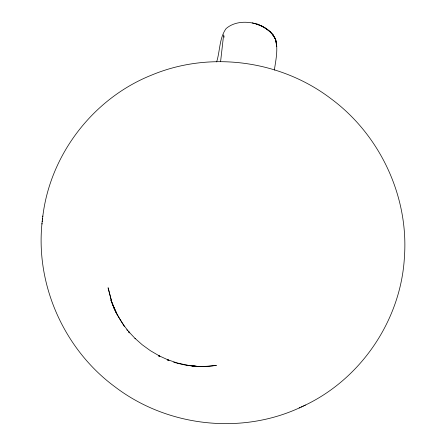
<?xml version="1.0" encoding="UTF-8"?>
<svg xmlns="http://www.w3.org/2000/svg" width="446" height="446" viewBox="0 0 446 446"><rect width="100%" height="100%" fill="white"/><g stroke="black" fill="none" stroke-linecap="round" stroke-linejoin="round"><path stroke-width="0.67" d="M42.264 220.87C34.816 283.963 63.929 349.307 115.001 386.849C167.428 426.883 242.055 435.335 301.713 406.808M42.18 221.612L42.537 218.44M41.941 224.043L42.024 223.307M42.755 216.767C50.103 154.428 93.448 98.198 151.757 75.045C210.189 50.632 280.74 60.361 330.977 98.7C380.042 134.921 409.004 196.708 404.388 257.643C400.731 320.758 360.357 379.914 302.879 406.256M42.454 219.187L42.844 216.015M220.603 61.47L223.63 34.827L224.154 37.163M274.357 70.078C275.84 60.009 278.232 49.634 275.65 39.532C272.367 31.755 264.645 26.966 257.013 24.173C263.419 26.247 269.334 30.077 273.454 35.451L269.585 31.287L270.477 32.04L265.905 28.494L266.803 29.012L261.596 26.052L262.471 26.392L257.013 24.173M216.645 61.905C220.09 51.017 219.259 38.01 226.128 28.544C234.752 21.152 247.469 20.984 257.844 24.402L252.191 22.897M299.171 407.973L299.846 407.655M301.028 407.126L303.564 405.938M304.718 405.369L305.41 405.046M201.341 366.461L208.628 366.216L216.427 365.363C205.606 366.997 194.512 366.813 183.769 364.722M196.591 366.317L201.531 366.467M196.764 366.322L198.966 366.417M191.797 365.904L198.542 366.54L186.679 365.202L196.942 366.328M183.122 364.588L176.666 363.055M187.995 365.38L177.291 362.988L167.651 359.716L168.404 360.05L158.999 355.769L159.456 355.975L150.358 350.668L142.213 344.752L135.004 338.358L135.344 338.731L128.515 331.417L129.061 332.014C121.122 322.542 114.94 311.659 110.87 299.991L116.885 314.123L124.384 326.511M173.667 362.18L176.025 362.882M167.278 359.933L169.001 360.597M158.324 355.897L159.869 356.672M128.621 332.014L129.362 332.906M126.809 329.761L127.523 330.67M114.076 308.186L116.78 313.833L114.076 308.186L111.756 301.92M113.094 305.582L114.745 309.535M274.864 38.122L272.595 34.414L275.65 39.532L276.754 46.501L275.65 39.532L274.864 38.122M111.695 301.741L108.11 287.86L111.695 301.741"/></g></svg>
